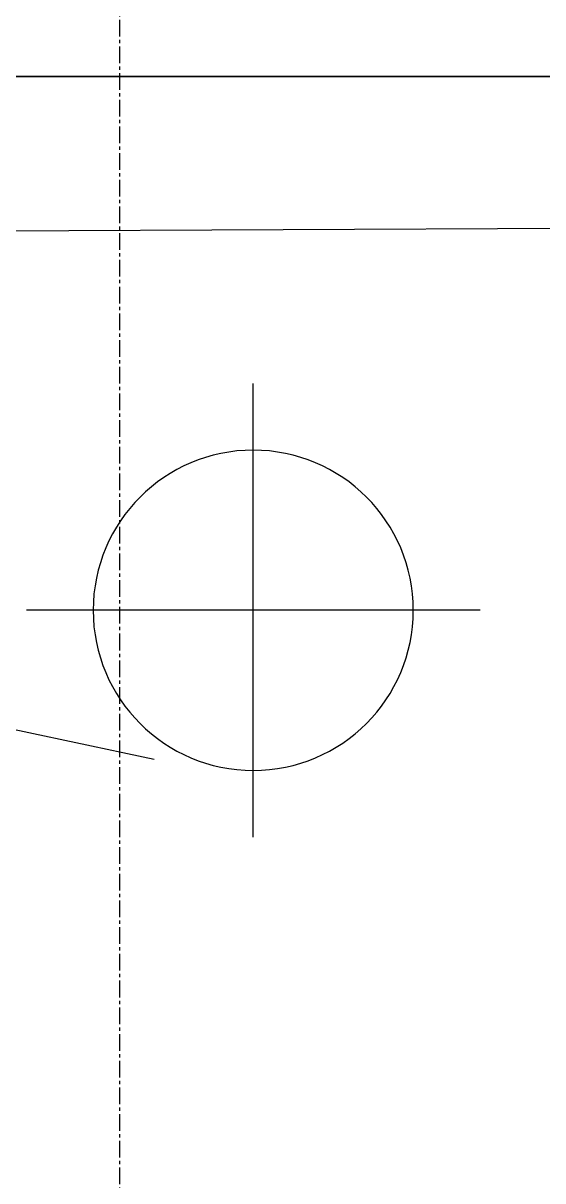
# Model space of a CAD drawing. Extents: x -668440 to 1010955, y -1678500 to 210463.
# Drawn here: x -557220 to -556830, y -999441 to -998573 of the extents above; entities that cross this region are included whole.
import ezdxf

# ---------------------------------------------------------------- set-up
doc = ezdxf.new("R2010")
doc.units = 0
doc.header["$MEASUREMENT"] = 0
doc.linetypes.add('CENTER', pattern=[2, 1.25, -0.25, 0.25, -0.25])
doc.layers.get('0').update_dxf_attribs({"color": 3, "linetype": 'CONTINUOUS'})
for name, color, linetype in [('100', 5, 'CENTER'), ('BOLT', 4, 'CONTINUOUS'), ('C400-N19-6M22_d', 7, 'CONTINUOUS'), ('C400-R25-6M22_d', 7, 'CONTINUOUS'), ('chole', 7, 'CONTINUOUS'), ('cwr_d', 7, 'CONTINUOUS'), ('注記', 3, 'CONTINUOUS')]:
    doc.layers.add(name, color=color, linetype=linetype)

# ---------------------------------------------------------------- blocks, each defined once
blk = doc.blocks.new('tc02')
at = {"layer": '注記', "color": 4}
blk.add_line((-18656.19, 32781.117), (-18548.73, 32781.117), dxfattribs=at)
blk = doc.blocks.new('剛接合部C1Y')
at = {"layer": '100'}
blk.add_line((-222784.62063, -407169.07507), (-222784.62063, -403299.07507), dxfattribs=at)
at = {"layer": 'BOLT'}
for p, q in [((-222774.62063, -404543.07507), (-222774.62063, -404509.07507)), ((-222757.62063, -404526.07507), (-222791.62063, -404526.07507))]:
    blk.add_line(p, q, dxfattribs=at)
at = {"layer": 'C400-N19-6M22_d'}
blk.add_line((-222874.62063, -404486.07507), (-222674.62063, -404486.07507), dxfattribs=at)
at = {"layer": 'C400-N19-6M22_d', "extrusion": (6.12323e-17, 0, -1)}
blk.add_circle((222774.62063, -404526.07507), 12, dxfattribs=at)
at = {"layer": 'C400-R25-6M22_d'}
blk.add_line((-222674.62063, -404497.07507), (-222874.62063, -404498.07507), dxfattribs=at)
at = {"layer": 'chole', "extrusion": (6.12323e-17, 0, -1)}
blk.add_circle((222774.62063, -404526.07507), 12, dxfattribs=at)
at = {"layer": 'cwr_d'}
blk.add_line((-222674.62063, -404486.07507), (-222874.62063, -404486.07507), dxfattribs=at)
at = {"layer": 'cwr_d', "extrusion": (6.12323e-17, 0, -1)}
blk.add_circle((222774.62063, -404526.07507), 12, dxfattribs=at)
at = {"rotation": 348.0238675557966}
blk.add_blockref('tc02', (-211439.27873, -440453.77087, 500), dxfattribs=at)

msp = doc.modelspace()

# ---------------------------------------------------------------- block references
at = {"xscale": 10, "yscale": 10, "zscale": 10}
msp.add_blockref('剛接合部C1Y', (1670698.6842, 3046247.35843, 5600), dxfattribs=at)

doc.saveas('drawing.dxf')
